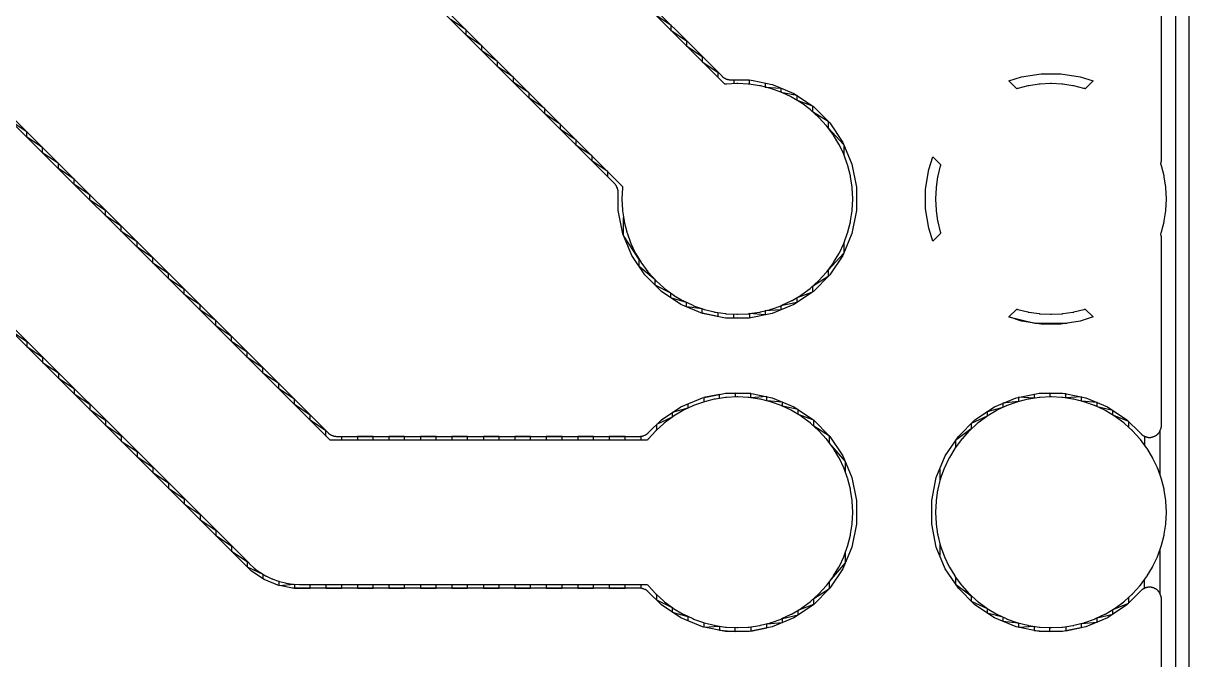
# Model space of a CAD drawing. Header units: metres. Extents: x 141.4 to 191.3, y -114.8 to -61.9.
# Drawn here: x 181.91 to 191.35, y -103.56 to -98.4 of the extents above; entities that cross this region are included whole.
import ezdxf

# ---------------------------------------------------------------- set-up
doc = ezdxf.new("R2010")
doc.units = ezdxf.units.M

msp = doc.modelspace()

# ---------------------------------------------------------------- linework, layer by layer
for points in [[(191.3479, -61.907), (191.3479, -114.8099), (141.392, -114.8099), (141.392, -61.907)], [(191.117, -114.5163), (191.117, -114.8099), (191.2445, -114.8099), (191.2445, -61.907), (191.117, -61.907), (191.117, -62.2006)], [(180.9807, -93.9383), (186.7629, -99.7205), (186.762, -99.7262), (186.7617, -99.7283), (186.7615, -99.7304), (186.7613, -99.7324), (186.7612, -99.7345), (186.7571, -99.8178), (186.757, -99.8199), (186.757, -99.822), (186.757, -99.8241), (186.7571, -99.8262), (186.7612, -99.9095), (186.7613, -99.9116), (186.7615, -99.9136), (186.7617, -99.9157), (186.762, -99.9178), (186.7743, -100.0003), (186.7746, -100.0024), (186.775, -100.0044), (186.7754, -100.0065), (186.7759, -100.0085), (186.7961, -100.0894), (186.7967, -100.0914), (186.7973, -100.0934), (186.7979, -100.0954), (186.7986, -100.0974), (186.8267, -100.1759), (186.8274, -100.1779), (186.8282, -100.1798), (186.829, -100.1817), (186.8299, -100.1836), (186.8655, -100.259), (186.8664, -100.2609), (186.8674, -100.2628), (186.8684, -100.2646), (186.8695, -100.2664), (186.9123, -100.3379), (186.9134, -100.3397), (186.9146, -100.3415), (186.9158, -100.3432), (186.917, -100.3449), (186.9667, -100.4119), (186.9679, -100.4135), (186.9692, -100.4152), (186.9706, -100.4168), (186.972, -100.4183), (187.028, -100.4801), (187.0294, -100.4817), (187.0309, -100.4831), (187.0323, -100.4846), (187.0339, -100.486), (187.0957, -100.542), (187.0972, -100.5434), (187.0988, -100.5448), (187.1005, -100.5461), (187.1021, -100.5473), (187.1691, -100.597), (187.1708, -100.5982), (187.1725, -100.5994), (187.1743, -100.6006), (187.1761, -100.6017), (187.2476, -100.6445), (187.2494, -100.6456), (187.2512, -100.6466), (187.2531, -100.6476), (187.255, -100.6485), (187.3304, -100.6841), (187.3323, -100.685), (187.3342, -100.6858), (187.3361, -100.6866), (187.3381, -100.6873), (187.4166, -100.7154), (187.4166, -100.7154), (187.4168, -100.7155), (187.4187, -100.7161), (187.4207, -100.7168), (187.4226, -100.7173), (187.4246, -100.7179), (187.5055, -100.7381), (187.5075, -100.7386), (187.5096, -100.739), (187.5116, -100.7394), (187.5137, -100.7397), (187.5962, -100.752), (187.5983, -100.7523), (187.6004, -100.7525), (187.6024, -100.7527), (187.6045, -100.7528), (187.6878, -100.7569), (187.6899, -100.757), (187.692, -100.757), (187.6941, -100.757), (187.6962, -100.7569), (187.7795, -100.7528), (187.7816, -100.7527), (187.7836, -100.7525), (187.7857, -100.7523), (187.7878, -100.752), (187.8703, -100.7397), (187.8724, -100.7394), (187.8744, -100.739), (187.8765, -100.7386), (187.8785, -100.7381), (187.9594, -100.7179), (187.9614, -100.7173), (187.9634, -100.7167), (187.9654, -100.7161), (187.9674, -100.7154), (188.0459, -100.6873), (188.0479, -100.6866), (188.0498, -100.6858), (188.0517, -100.685), (188.0536, -100.6841), (188.129, -100.6485), (188.1309, -100.6476), (188.1328, -100.6466), (188.1346, -100.6456), (188.1364, -100.6445), (188.2079, -100.6017), (188.2097, -100.6006), (188.2115, -100.5994), (188.2132, -100.5982), (188.2149, -100.597), (188.2819, -100.5473), (188.2835, -100.5461), (188.2852, -100.5448), (188.2868, -100.5434), (188.2883, -100.542), (188.3501, -100.486), (188.3517, -100.4846), (188.3531, -100.4831), (188.3546, -100.4817), (188.356, -100.4801), (188.412, -100.4183), (188.4134, -100.4168), (188.4148, -100.4152), (188.4161, -100.4135), (188.4173, -100.4119), (188.467, -100.3449), (188.4682, -100.3432), (188.4694, -100.3415), (188.4706, -100.3397), (188.4717, -100.3379), (188.5145, -100.2664), (188.5156, -100.2646), (188.5166, -100.2628), (188.5176, -100.2609), (188.5185, -100.259), (188.5541, -100.1836), (188.555, -100.1817), (188.5558, -100.1798), (188.5566, -100.1779), (188.5573, -100.1759), (188.5854, -100.0974), (188.5854, -100.0974), (188.5861, -100.0956), (188.5867, -100.0935), (188.5873, -100.0915), (188.5879, -100.0894), (188.6081, -100.0085), (188.6086, -100.0065), (188.609, -100.0044), (188.6094, -100.0024), (188.6097, -100.0003), (188.622, -99.9178), (188.6223, -99.9157), (188.6225, -99.9136), (188.6227, -99.9116), (188.6228, -99.9095), (188.6269, -99.8262), (188.627, -99.8241), (188.627, -99.822), (188.627, -99.8199), (188.6269, -99.8178), (188.6228, -99.7345), (188.6227, -99.7324), (188.6225, -99.7304), (188.6223, -99.7283), (188.622, -99.7262), (188.6097, -99.6437), (188.6094, -99.6416), (188.609, -99.6396), (188.6086, -99.6375), (188.6081, -99.6355), (188.5879, -99.5546), (188.5873, -99.5526), (188.5867, -99.5506), (188.5861, -99.5486), (188.5854, -99.5466), (188.5573, -99.4681), (188.5566, -99.4661), (188.5558, -99.4642), (188.555, -99.4623), (188.5541, -99.4604), (188.5185, -99.385), (188.5176, -99.3831), (188.5166, -99.3812), (188.5156, -99.3794), (188.5145, -99.3776), (188.4717, -99.3061), (188.4706, -99.3043), (188.4694, -99.3025), (188.4682, -99.3008), (188.467, -99.2991), (188.4173, -99.2321), (188.4161, -99.2305), (188.4148, -99.2288), (188.4134, -99.2272), (188.412, -99.2257), (188.356, -99.1639), (188.3546, -99.1623), (188.3531, -99.1609), (188.3517, -99.1594), (188.3501, -99.158), (188.2883, -99.102), (188.2868, -99.1006), (188.2852, -99.0992), (188.2835, -99.0979), (188.2819, -99.0967), (188.2149, -99.047), (188.2132, -99.0458), (188.2115, -99.0446), (188.2097, -99.0434), (188.2079, -99.0423), (188.1364, -98.9995), (188.1346, -98.9984), (188.1328, -98.9974), (188.1309, -98.9964), (188.129, -98.9955), (188.0536, -98.9599), (188.0517, -98.959), (188.0498, -98.9582), (188.0479, -98.9574), (188.0459, -98.9567), (187.9674, -98.9286), (187.9674, -98.9286), (187.9656, -98.9279), (187.9635, -98.9273), (187.9615, -98.9267), (187.9594, -98.9261), (187.8785, -98.9059), (187.8765, -98.9054), (187.8744, -98.905), (187.8724, -98.9046), (187.8703, -98.9043), (187.7878, -98.892), (187.7857, -98.8917), (187.7836, -98.8915), (187.7816, -98.8913), (187.7795, -98.8912), (187.6962, -98.8871), (187.6941, -98.887), (187.692, -98.887), (187.6899, -98.887), (187.6878, -98.8871), (187.6045, -98.8912), (187.6024, -98.8913), (187.6004, -98.8915), (187.5983, -98.8917), (187.5962, -98.892), (187.5905, -98.8929), (181.9798, -93.2821)], [(185.9791, -97.2386), (187.5687, -98.8282), (187.5702, -98.8297), (187.5717, -98.8311), (187.5733, -98.8325), (187.5749, -98.8338), (187.5765, -98.8351), (187.5782, -98.8364), (187.5798, -98.8376), (187.5816, -98.8388), (187.5833, -98.8399), (187.5851, -98.841), (187.5869, -98.8421), (187.5887, -98.8431), (187.5906, -98.8441), (187.5924, -98.845), (187.5943, -98.8458), (187.5963, -98.8467), (187.6044, -98.85), (187.6063, -98.8508), (187.6083, -98.8515), (187.6103, -98.8522), (187.6122, -98.8528), (187.6143, -98.8534), (187.6163, -98.854), (187.6183, -98.8544), (187.6203, -98.8549), (187.6224, -98.8552), (187.6245, -98.8556), (187.6265, -98.8559), (187.6286, -98.8561), (187.6307, -98.8563), (187.6328, -98.8564), (187.6348, -98.8565), (187.6369, -98.8565), (187.7871, -98.8565), (187.819, -98.8629), (187.9736, -98.8936), (188.0103, -98.9088), (188.1493, -98.9664), (188.3075, -99.072), (188.442, -99.2065), (188.5476, -99.3647), (188.6204, -99.5404), (188.6575, -99.7269), (188.6575, -99.9171), (188.6204, -100.1036), (188.5476, -100.2793), (188.442, -100.4375), (188.3075, -100.572), (188.1493, -100.6776), (187.9736, -100.7504), (187.7871, -100.7875), (187.5969, -100.7875), (187.4104, -100.7504), (187.2347, -100.6776), (187.0765, -100.572), (186.942, -100.4375), (186.8364, -100.2793), (186.7638, -100.1042), (186.7265, -99.9171), (186.7265, -99.7669), (186.7265, -99.7648), (186.7264, -99.7627), (186.7263, -99.7607), (186.7261, -99.7586), (186.7259, -99.7565), (186.7256, -99.7544), (186.7252, -99.7524), (186.7249, -99.7503), (186.7244, -99.7483), (186.724, -99.7463), (186.7234, -99.7442), (186.7228, -99.7422), (186.7222, -99.7403), (186.7215, -99.7383), (186.7208, -99.7363), (186.72, -99.7344), (186.7167, -99.7263), (186.7158, -99.7243), (186.715, -99.7224), (186.7141, -99.7206), (186.7131, -99.7187), (186.7121, -99.7169), (186.711, -99.7151), (186.7099, -99.7133), (186.7088, -99.7116), (186.7076, -99.7098), (186.7064, -99.7082), (186.7051, -99.7065), (186.7038, -99.7049), (186.7025, -99.7033), (186.7011, -99.7017), (186.6997, -99.7002), (186.6982, -99.6987), (180.9164, -93.9169)], [(175.8622, -94.9018), (183.7362, -102.7758), (183.7377, -102.7773), (183.7392, -102.7787), (183.7756, -102.8117), (183.7771, -102.8131), (183.7787, -102.8144), (183.7804, -102.8157), (183.782, -102.817), (183.8214, -102.8462), (183.8231, -102.8474), (183.8249, -102.8486), (183.8266, -102.8498), (183.8284, -102.8508), (183.8705, -102.8761), (183.8723, -102.8771), (183.8741, -102.8781), (183.876, -102.8791), (183.8778, -102.88), (183.9222, -102.901), (183.9241, -102.9019), (183.926, -102.9027), (183.928, -102.9035), (183.9299, -102.9042), (183.9761, -102.9207), (183.9761, -102.9207), (183.978, -102.9214), (183.98, -102.922), (183.9821, -102.9226), (183.9841, -102.9232), (184.0318, -102.9351), (184.0338, -102.9356), (184.0358, -102.936), (184.0379, -102.9364), (184.0399, -102.9367), (184.0885, -102.9439), (184.0906, -102.9442), (184.0926, -102.9444), (184.0947, -102.9446), (184.0968, -102.9447), (184.1458, -102.9471), (184.1479, -102.9472), (184.15, -102.9473), (186.9632, -102.9473), (186.9667, -102.9519), (186.9679, -102.9535), (186.9692, -102.9552), (186.9706, -102.9568), (186.972, -102.9583), (187.028, -103.0201), (187.0294, -103.0217), (187.0309, -103.0231), (187.0323, -103.0246), (187.0339, -103.026), (187.0957, -103.082), (187.0972, -103.0834), (187.0988, -103.0848), (187.1005, -103.0861), (187.1021, -103.0873), (187.1691, -103.137), (187.1708, -103.1382), (187.1725, -103.1394), (187.1743, -103.1406), (187.1761, -103.1417), (187.2476, -103.1845), (187.2494, -103.1856), (187.2512, -103.1866), (187.2531, -103.1876), (187.255, -103.1885), (187.3304, -103.2241), (187.3323, -103.225), (187.3342, -103.2258), (187.3361, -103.2266), (187.3381, -103.2273), (187.4166, -103.2554), (187.4166, -103.2554), (187.4168, -103.2555), (187.4187, -103.2561), (187.4207, -103.2568), (187.4226, -103.2573), (187.4246, -103.2579), (187.5055, -103.2781), (187.5075, -103.2786), (187.5096, -103.279), (187.5116, -103.2794), (187.5137, -103.2797), (187.5962, -103.292), (187.5983, -103.2923), (187.6004, -103.2925), (187.6024, -103.2927), (187.6045, -103.2928), (187.6878, -103.2969), (187.6899, -103.297), (187.692, -103.297), (187.6941, -103.297), (187.6962, -103.2969), (187.7795, -103.2928), (187.7816, -103.2927), (187.7836, -103.2925), (187.7857, -103.2923), (187.7878, -103.292), (187.8703, -103.2797), (187.8724, -103.2794), (187.8744, -103.279), (187.8765, -103.2786), (187.8785, -103.2781), (187.9594, -103.2579), (187.9614, -103.2573), (187.9634, -103.2567), (187.9654, -103.2561), (187.9674, -103.2554), (188.0459, -103.2273), (188.0479, -103.2266), (188.0498, -103.2258), (188.0517, -103.225), (188.0536, -103.2241), (188.129, -103.1885), (188.1309, -103.1876), (188.1328, -103.1866), (188.1346, -103.1856), (188.1364, -103.1845), (188.2079, -103.1417), (188.2097, -103.1406), (188.2115, -103.1394), (188.2132, -103.1382), (188.2149, -103.137), (188.2819, -103.0873), (188.2835, -103.0861), (188.2852, -103.0848), (188.2868, -103.0834), (188.2883, -103.082), (188.3501, -103.026), (188.3517, -103.0246), (188.3531, -103.0231), (188.3546, -103.0217), (188.356, -103.0201), (188.412, -102.9583), (188.4134, -102.9568), (188.4148, -102.9552), (188.4161, -102.9535), (188.4173, -102.9519), (188.467, -102.8849), (188.4682, -102.8832), (188.4694, -102.8815), (188.4706, -102.8797), (188.4717, -102.8779), (188.5145, -102.8064), (188.5156, -102.8046), (188.5166, -102.8028), (188.5176, -102.8009), (188.5185, -102.799), (188.5541, -102.7236), (188.555, -102.7217), (188.5558, -102.7198), (188.5566, -102.7179), (188.5573, -102.7159), (188.5854, -102.6374), (188.5854, -102.6374), (188.5861, -102.6356), (188.5867, -102.6335), (188.5873, -102.6315), (188.5879, -102.6294), (188.6081, -102.5485), (188.6086, -102.5465), (188.609, -102.5444), (188.6094, -102.5424), (188.6097, -102.5403), (188.622, -102.4578), (188.6223, -102.4557), (188.6225, -102.4536), (188.6227, -102.4516), (188.6228, -102.4495), (188.6269, -102.3662), (188.627, -102.3641), (188.627, -102.362), (188.627, -102.3599), (188.6269, -102.3578), (188.6228, -102.2745), (188.6227, -102.2724), (188.6225, -102.2704), (188.6223, -102.2683), (188.622, -102.2662), (188.6097, -102.1837), (188.6094, -102.1816), (188.609, -102.1796), (188.6086, -102.1775), (188.6081, -102.1755), (188.5879, -102.0946), (188.5873, -102.0926), (188.5867, -102.0906), (188.5861, -102.0886), (188.5854, -102.0866), (188.5573, -102.0081), (188.5566, -102.0061), (188.5558, -102.0042), (188.555, -102.0023), (188.5541, -102.0004), (188.5185, -101.925), (188.5176, -101.9231), (188.5166, -101.9212), (188.5156, -101.9194), (188.5145, -101.9176), (188.4717, -101.8461), (188.4706, -101.8443), (188.4694, -101.8425), (188.4682, -101.8408), (188.467, -101.8391), (188.4173, -101.7721), (188.4161, -101.7705), (188.4148, -101.7688), (188.4134, -101.7672), (188.412, -101.7657), (188.356, -101.7039), (188.3546, -101.7023), (188.3531, -101.7009), (188.3517, -101.6994), (188.3501, -101.698), (188.2883, -101.642), (188.2868, -101.6406), (188.2852, -101.6392), (188.2835, -101.6379), (188.2819, -101.6367), (188.2149, -101.587), (188.2132, -101.5858), (188.2115, -101.5846), (188.2097, -101.5834), (188.2079, -101.5823), (188.1364, -101.5395), (188.1346, -101.5384), (188.1328, -101.5374), (188.1309, -101.5364), (188.129, -101.5355), (188.0536, -101.4999), (188.0517, -101.499), (188.0498, -101.4982), (188.0479, -101.4974), (188.0459, -101.4967), (187.9674, -101.4686), (187.9674, -101.4686), (187.9656, -101.4679), (187.9635, -101.4673), (187.9615, -101.4667), (187.9594, -101.4661), (187.8785, -101.4459), (187.8765, -101.4454), (187.8744, -101.445), (187.8724, -101.4446), (187.8703, -101.4443), (187.7878, -101.432), (187.7857, -101.4317), (187.7836, -101.4315), (187.7816, -101.4313), (187.7795, -101.4312), (187.6962, -101.4271), (187.6941, -101.427), (187.692, -101.427), (187.6899, -101.427), (187.6878, -101.4271), (187.6045, -101.4312), (187.6024, -101.4313), (187.6004, -101.4315), (187.5983, -101.4317), (187.5962, -101.432), (187.5137, -101.4443), (187.5116, -101.4446), (187.5096, -101.445), (187.5075, -101.4454), (187.5055, -101.4459), (187.4246, -101.4661), (187.4226, -101.4667), (187.4206, -101.4673), (187.4186, -101.4679), (187.4166, -101.4686), (187.3381, -101.4967), (187.3361, -101.4974), (187.3342, -101.4982), (187.3323, -101.499), (187.3304, -101.4999), (187.255, -101.5355), (187.2531, -101.5364), (187.2512, -101.5374), (187.2494, -101.5384), (187.2476, -101.5395), (187.1761, -101.5823), (187.1743, -101.5834), (187.1725, -101.5846), (187.1708, -101.5858), (187.1691, -101.587), (187.1021, -101.6367), (187.1005, -101.6379), (187.0988, -101.6392), (187.0972, -101.6406), (187.0957, -101.642), (187.0339, -101.698), (187.0323, -101.6994), (187.0309, -101.7009), (187.0294, -101.7023), (187.028, -101.7039), (186.972, -101.7657), (186.9706, -101.7672), (186.9692, -101.7688), (186.9679, -101.7705), (186.9667, -101.7721), (186.9632, -101.7767), (184.3924, -101.7767), (176.8613, -94.2456)], [(176.9198, -94.2613), (184.3767, -101.7182), (184.3782, -101.7197), (184.3797, -101.7211), (184.3813, -101.7225), (184.3829, -101.7238), (184.3845, -101.7251), (184.3862, -101.7264), (184.3878, -101.7276), (184.3896, -101.7288), (184.3913, -101.7299), (184.3931, -101.731), (184.3949, -101.7321), (184.3967, -101.7331), (184.3986, -101.7341), (184.4004, -101.735), (184.4023, -101.7358), (184.4043, -101.7367), (184.4124, -101.74), (184.4143, -101.7408), (184.4163, -101.7415), (184.4183, -101.7422), (184.4202, -101.7428), (184.4223, -101.7434), (184.4243, -101.744), (184.4263, -101.7444), (184.4283, -101.7449), (184.4304, -101.7452), (184.4325, -101.7456), (184.4345, -101.7459), (184.4366, -101.7461), (184.4387, -101.7463), (184.4408, -101.7464), (184.4428, -101.7465), (184.4449, -101.7465), (186.9021, -101.7465), (186.9042, -101.7465), (186.9063, -101.7464), (186.9084, -101.7463), (186.9104, -101.7461), (186.9125, -101.7459), (186.9146, -101.7456), (186.9166, -101.7452), (186.9187, -101.7449), (186.9207, -101.7444), (186.9228, -101.744), (186.9248, -101.7434), (186.9268, -101.7428), (186.9288, -101.7422), (186.9307, -101.7415), (186.9327, -101.7408), (186.9346, -101.74), (186.9428, -101.7367), (186.9447, -101.7358), (186.9466, -101.735), (186.9485, -101.7341), (186.9503, -101.7331), (186.9521, -101.7321), (186.9539, -101.731), (186.9557, -101.7299), (186.9575, -101.7288), (186.9592, -101.7276), (186.9609, -101.7264), (186.9625, -101.7251), (186.9642, -101.7238), (186.9658, -101.7225), (186.9673, -101.7211), (186.9688, -101.7197), (186.9703, -101.7182), (187.0765, -101.612), (187.2347, -101.5064), (187.4104, -101.4336), (187.5716, -101.4015), (187.5969, -101.3965), (187.7871, -101.3965), (187.819, -101.4029), (187.9736, -101.4336), (188.1493, -101.5064), (188.3075, -101.612), (188.442, -101.7465), (188.5476, -101.9047), (188.6204, -102.0804), (188.6575, -102.2669), (188.6575, -102.4571), (188.6204, -102.6436), (188.5476, -102.8193), (188.442, -102.9775), (188.3075, -103.112), (188.1493, -103.2176), (187.9736, -103.2904), (187.7871, -103.3275), (187.5969, -103.3275), (187.4104, -103.2904), (187.2347, -103.2176), (187.0765, -103.112), (186.9703, -103.0058), (186.9688, -103.0043), (186.9673, -103.0029), (186.9658, -103.0015), (186.9642, -103.0002), (186.9625, -102.9989), (186.9609, -102.9976), (186.9592, -102.9964), (186.9575, -102.9952), (186.9557, -102.9941), (186.9539, -102.993), (186.9521, -102.9919), (186.9503, -102.9909), (186.9485, -102.9899), (186.9466, -102.989), (186.9447, -102.9882), (186.9428, -102.9873), (186.9346, -102.984), (186.9327, -102.9832), (186.9307, -102.9825), (186.9288, -102.9818), (186.9268, -102.9812), (186.9248, -102.9806), (186.9228, -102.98), (186.9207, -102.9796), (186.9187, -102.9791), (186.9166, -102.9788), (186.9146, -102.9784), (186.9125, -102.9781), (186.9104, -102.9779), (186.9084, -102.9777), (186.9063, -102.9776), (186.9042, -102.9775), (186.9021, -102.9775), (184.0894, -102.9775), (183.9705, -102.9538), (183.8585, -102.9074), (183.7576, -102.8401), (176.3197, -95.4022)], [(191.127, -104.1986), (191.127, -103.0654), (191.127, -103.0633), (191.1269, -103.0612), (191.1268, -103.0591), (191.1266, -103.0571), (191.1264, -103.055), (191.1261, -103.0529), (191.1257, -103.0509), (191.1254, -103.0488), (191.1249, -103.0468), (191.1245, -103.0447), (191.1239, -103.0427), (191.1233, -103.0407), (191.1227, -103.0387), (191.122, -103.0368), (191.1213, -103.0348), (191.1205, -103.0329), (191.1172, -103.0247), (191.1163, -103.0228), (191.1155, -103.0209), (191.1146, -103.019), (191.1136, -103.0172), (191.1126, -103.0154), (191.1115, -103.0136), (191.1104, -103.0118), (191.1093, -103.01), (191.1081, -103.0083), (191.1069, -103.0066), (191.1056, -103.005), (191.1043, -103.0033), (191.103, -103.0017), (191.1016, -103.0002), (191.1002, -102.9987), (191.0987, -102.9972), (191.0972, -102.9957), (191.0957, -102.9943), (191.0942, -102.9929), (191.0926, -102.9916), (191.0909, -102.9903), (191.0893, -102.989), (191.0876, -102.9878), (191.0859, -102.9866), (191.0841, -102.9854), (191.0823, -102.9844), (191.0805, -102.9833), (191.0787, -102.9823), (191.0768, -102.9813), (191.075, -102.9804), (191.0731, -102.9796), (191.0712, -102.9787), (191.063, -102.9754), (191.0611, -102.9746), (191.0591, -102.9739), (191.0572, -102.9732), (191.0552, -102.9726), (191.0532, -102.972), (191.0512, -102.9714), (191.0491, -102.971), (191.0471, -102.9705), (191.045, -102.9701), (191.043, -102.9698), (191.0409, -102.9695), (191.0388, -102.9693), (191.0368, -102.9691), (191.0347, -102.969), (191.0326, -102.9689), (191.0305, -102.9689), (191.0284, -102.9689), (191.0263, -102.969), (191.0243, -102.9691), (191.0222, -102.9693), (191.0201, -102.9695), (191.018, -102.9698), (191.016, -102.9701), (191.0139, -102.9705), (191.0119, -102.971), (191.0099, -102.9714), (191.0078, -102.972), (191.0058, -102.9726), (191.0038, -102.9732), (191.0019, -102.9739), (190.9999, -102.9746), (190.998, -102.9754), (190.9898, -102.9787), (190.9879, -102.9796), (190.986, -102.9804), (190.9842, -102.9813), (190.9823, -102.9823), (190.9805, -102.9833), (190.9787, -102.9844), (190.9769, -102.9854), (190.9751, -102.9866), (190.9734, -102.9878), (190.9717, -102.989), (190.9701, -102.9903), (190.9684, -102.9916), (190.9669, -102.9929), (190.9653, -102.9943), (190.9638, -102.9957), (190.9623, -102.9972), (190.8475, -103.112), (190.6893, -103.2176), (190.5136, -103.2904), (190.3271, -103.3275), (190.1369, -103.3275), (189.9504, -103.2904), (189.7747, -103.2176), (189.6165, -103.112), (189.482, -102.9775), (189.3764, -102.8193), (189.3036, -102.6436), (189.2665, -102.4571), (189.2665, -102.2669), (189.3036, -102.0804), (189.3764, -101.9047), (189.482, -101.7465), (189.6165, -101.612), (189.7747, -101.5064), (189.9504, -101.4336), (190.1116, -101.4015), (190.1369, -101.3965), (190.3271, -101.3965), (190.359, -101.4029), (190.5136, -101.4336), (190.6893, -101.5064), (190.8475, -101.612), (190.9537, -101.7182), (190.9623, -101.7268), (190.9638, -101.7283), (190.9653, -101.7297), (190.9668, -101.7311), (190.9684, -101.7324), (190.9701, -101.7337), (190.9717, -101.735), (190.9734, -101.7362), (190.9751, -101.7374), (190.9769, -101.7385), (190.9787, -101.7396), (190.9805, -101.7407), (190.9823, -101.7417), (190.9842, -101.7427), (190.986, -101.7436), (190.9879, -101.7444), (190.9898, -101.7453), (190.998, -101.7486), (190.9999, -101.7494), (191.0019, -101.7501), (191.0038, -101.7508), (191.0058, -101.7514), (191.0078, -101.752), (191.0098, -101.7526), (191.0119, -101.753), (191.0139, -101.7535), (191.016, -101.7539), (191.018, -101.7542), (191.0201, -101.7545), (191.0222, -101.7547), (191.0242, -101.7549), (191.0263, -101.755), (191.0284, -101.7551), (191.0305, -101.7551), (191.0326, -101.7551), (191.0347, -101.755), (191.0368, -101.7549), (191.0388, -101.7547), (191.0409, -101.7545), (191.043, -101.7542), (191.045, -101.7539), (191.0471, -101.7535), (191.0491, -101.753), (191.0512, -101.7526), (191.0532, -101.752), (191.0552, -101.7514), (191.0572, -101.7508), (191.0591, -101.7501), (191.0611, -101.7494), (191.063, -101.7486), (191.0712, -101.7453), (191.0731, -101.7444), (191.075, -101.7436), (191.0768, -101.7427), (191.0787, -101.7417), (191.0805, -101.7407), (191.0823, -101.7396), (191.0841, -101.7385), (191.0859, -101.7374), (191.0876, -101.7362), (191.0893, -101.735), (191.0909, -101.7337), (191.0926, -101.7324), (191.0942, -101.7311), (191.0957, -101.7297), (191.0972, -101.7283), (191.0987, -101.7268), (191.1002, -101.7253), (191.1016, -101.7238), (191.103, -101.7223), (191.1043, -101.7207), (191.1056, -101.719), (191.1069, -101.7174), (191.1081, -101.7157), (191.1093, -101.714), (191.1104, -101.7122), (191.1115, -101.7104), (191.1126, -101.7086), (191.1136, -101.7068), (191.1146, -101.705), (191.1155, -101.7031), (191.1163, -101.7012), (191.1172, -101.6993), (191.1205, -101.6911), (191.1213, -101.6892), (191.122, -101.6872), (191.1227, -101.6853), (191.1233, -101.6833), (191.1239, -101.6813), (191.1245, -101.6793), (191.1249, -101.6772), (191.1254, -101.6752), (191.1257, -101.6731), (191.1261, -101.6711), (191.1264, -101.669), (191.1266, -101.6669), (191.1268, -101.6649), (191.1269, -101.6628), (191.127, -101.6607), (191.127, -101.6586), (191.127, -100.137), (191.127, -100.1349), (191.1269, -100.1329), (191.1268, -100.1308), (191.1266, -100.1287), (191.1264, -100.1266), (191.1261, -100.1246), (191.1257, -100.1225), (191.1254, -100.1204), (191.1249, -100.1184), (191.1245, -100.1164), (191.1239, -100.1144), (191.1233, -100.1124), (191.1227, -100.1104), (191.122, -100.1084), (191.1218, -100.1076), (191.1254, -100.0974), (191.1254, -100.0974), (191.1255, -100.0972), (191.1261, -100.0953), (191.1268, -100.0933), (191.1273, -100.0914), (191.1279, -100.0894), (191.1481, -100.0085), (191.1486, -100.0065), (191.149, -100.0044), (191.1494, -100.0024), (191.1497, -100.0003), (191.162, -99.9178), (191.1623, -99.9157), (191.1625, -99.9136), (191.1627, -99.9116), (191.1628, -99.9095), (191.1669, -99.8262), (191.167, -99.8241), (191.167, -99.822), (191.167, -99.8199), (191.1669, -99.8178), (191.1628, -99.7345), (191.1627, -99.7324), (191.1625, -99.7304), (191.1623, -99.7283), (191.162, -99.7262), (191.1497, -99.6437), (191.1494, -99.6416), (191.149, -99.6396), (191.1486, -99.6375), (191.1481, -99.6355), (191.1279, -99.5546), (191.1273, -99.5526), (191.1267, -99.5506), (191.1261, -99.5486), (191.1254, -99.5466), (191.1218, -99.5364), (191.122, -99.5356), (191.1227, -99.5336), (191.1233, -99.5316), (191.1239, -99.5296), (191.1245, -99.5276), (191.1249, -99.5256), (191.1254, -99.5236), (191.1257, -99.5215), (191.1261, -99.5194), (191.1264, -99.5174), (191.1266, -99.5153), (191.1268, -99.5132), (191.1269, -99.5111), (191.127, -99.5091), (191.127, -99.507), (191.127, -97.9854)], [(187.025, -98.3273), (187.1525, -98.4121), (187.1525, -98.4548), (187.28, -98.5396), (187.28, -98.5823), (187.4075, -98.6671), (187.4075, -98.7098), (187.535, -98.7946), (187.535, -98.8373)], [(186.6425, -99.6429), (186.6425, -99.6002), (186.515, -99.5154), (186.515, -99.4727), (186.3875, -99.3879), (186.3875, -99.3452), (186.26, -99.2604), (186.26, -99.2177), (186.1325, -99.1329), (186.1325, -99.0902), (186.005, -99.0054), (186.005, -98.9627), (185.8775, -98.8779), (185.8775, -98.8352), (185.75, -98.7504), (185.75, -98.7077), (185.6225, -98.6229), (185.6225, -98.5802), (185.495, -98.4954), (185.495, -98.4527), (185.3675, -98.3679)], [(189.8908, -98.8656), (189.9943, -98.832), (190.1521, -98.807), (190.3119, -98.807), (190.4697, -98.832), (190.5732, -98.8656), (190.5095, -98.9293), (190.5074, -98.9286), (190.5074, -98.9286), (190.5056, -98.9279), (190.5035, -98.9273), (190.5015, -98.9267), (190.4994, -98.9261), (190.4185, -98.9059), (190.4165, -98.9054), (190.4144, -98.905), (190.4124, -98.9046), (190.4103, -98.9043), (190.3278, -98.892), (190.3257, -98.8917), (190.3236, -98.8915), (190.3216, -98.8913), (190.3195, -98.8912), (190.2362, -98.8871), (190.2341, -98.887), (190.232, -98.887), (190.2299, -98.887), (190.2278, -98.8871), (190.1445, -98.8912), (190.1424, -98.8913), (190.1404, -98.8915), (190.1383, -98.8917), (190.1362, -98.892), (190.0537, -98.9043), (190.0516, -98.9046), (190.0496, -98.905), (190.0475, -98.9054), (190.0455, -98.9059), (189.9646, -98.9261), (189.9626, -98.9267), (189.9606, -98.9273), (189.9586, -98.9279), (189.9566, -98.9286), (189.9545, -98.9293), (189.8908, -98.8656)], [(187.6625, -98.8565), (187.6625, -98.8883)], [(187.79, -98.8923), (187.79, -98.8571)], [(187.9175, -98.8824), (187.9175, -98.9157), (188.045, -98.9232), (188.045, -98.9563), (188.1725, -98.9819), (188.1725, -99.0211), (188.3, -99.0671), (188.3, -99.1125), (188.4275, -99.1921), (188.4275, -99.2458), (188.555, -99.3825), (188.555, -99.4623)], [(184.3595, -101.7439), (184.3595, -101.7011), (184.232, -101.6164), (184.232, -101.5736), (184.1045, -101.4889), (184.1045, -101.4461), (183.977, -101.3614), (183.977, -101.3186), (183.8495, -101.2339), (183.8495, -101.1911), (183.722, -101.1064), (183.722, -101.0636), (183.5945, -100.9789), (183.5945, -100.9361), (183.467, -100.8514), (183.467, -100.8086), (183.3395, -100.7239), (183.3395, -100.6811), (183.212, -100.5964), (183.212, -100.5536), (183.0845, -100.4689), (183.0845, -100.4261), (182.957, -100.3414), (182.957, -100.2986), (182.8295, -100.2139), (182.8295, -100.1711), (182.702, -100.0864), (182.702, -100.0436), (182.5745, -99.9589), (182.5745, -99.9161), (182.447, -99.8314), (182.447, -99.7886), (182.3195, -99.7039), (182.3195, -99.6611), (182.192, -99.5764), (182.192, -99.5336), (182.0645, -99.4489), (182.0645, -99.4061), (181.937, -99.3214), (181.937, -99.2786), (181.8095, -99.1939)], [(189.2756, -100.1632), (189.242, -100.0597), (189.217, -99.9019), (189.217, -99.7421), (189.242, -99.5843), (189.2756, -99.4808), (189.3393, -99.5445), (189.3386, -99.5466), (189.3386, -99.5466), (189.3385, -99.5468), (189.3379, -99.5487), (189.3372, -99.5507), (189.3367, -99.5526), (189.3361, -99.5546), (189.3159, -99.6355), (189.3154, -99.6375), (189.315, -99.6396), (189.3146, -99.6416), (189.3143, -99.6437), (189.302, -99.7262), (189.3017, -99.7283), (189.3015, -99.7304), (189.3013, -99.7324), (189.3012, -99.7345), (189.2971, -99.8178), (189.297, -99.8199), (189.297, -99.822), (189.297, -99.8241), (189.2971, -99.8262), (189.3012, -99.9095), (189.3013, -99.9116), (189.3015, -99.9136), (189.3017, -99.9157), (189.302, -99.9178), (189.3143, -100.0003), (189.3146, -100.0024), (189.315, -100.0044), (189.3154, -100.0065), (189.3159, -100.0085), (189.3361, -100.0894), (189.3367, -100.0914), (189.3373, -100.0934), (189.3379, -100.0954), (189.3386, -100.0974), (189.3393, -100.0995), (189.2756, -100.1632)], [(187.535, -100.7429), (187.535, -100.7752), (187.4075, -100.7492), (187.4075, -100.7122), (187.28, -100.6964), (187.28, -100.6603), (187.1525, -100.6227), (187.1525, -100.5847), (187.025, -100.5204), (187.025, -100.4768), (186.8975, -100.3708), (186.8975, -100.3132), (186.77, -100.1191), (186.77, -99.9716)], [(188.555, -100.1817), (188.555, -100.2615), (188.4275, -100.3982), (188.4275, -100.4519), (188.3, -100.5315), (188.3, -100.5769), (188.1725, -100.6229), (188.1725, -100.6621), (188.045, -100.6877), (188.045, -100.7208), (187.9175, -100.7283), (187.9175, -100.7616), (187.79, -100.7517), (187.79, -100.7869), (187.6625, -100.7875), (187.6625, -100.7557)], [(189.8908, -100.7784), (189.9545, -100.7147), (189.9566, -100.7154), (189.9566, -100.7154), (189.9584, -100.7161), (189.9605, -100.7167), (189.9625, -100.7173), (189.9646, -100.7179), (190.0455, -100.7381), (190.0475, -100.7386), (190.0496, -100.739), (190.0516, -100.7394), (190.0537, -100.7397), (190.1362, -100.752), (190.1383, -100.7523), (190.1404, -100.7525), (190.1424, -100.7527), (190.1445, -100.7528), (190.2278, -100.7569), (190.2299, -100.757), (190.232, -100.757), (190.2341, -100.757), (190.2362, -100.7569), (190.3195, -100.7528), (190.3216, -100.7527), (190.3236, -100.7525), (190.3257, -100.7523), (190.3278, -100.752), (190.4103, -100.7397), (190.4124, -100.7394), (190.4144, -100.739), (190.4165, -100.7386), (190.4185, -100.7381), (190.4994, -100.7179), (190.5014, -100.7173), (190.5034, -100.7167), (190.5054, -100.7161), (190.5074, -100.7154), (190.5095, -100.7147), (190.5732, -100.7784), (190.4697, -100.812), (190.3119, -100.837), (190.1521, -100.837), (189.9943, -100.812), (189.8908, -100.7784), (190.1017, -100.829), (190.3623, -100.829)], [(181.8095, -100.892), (181.937, -100.9767), (181.937, -101.0195), (182.0645, -101.1042), (182.0645, -101.147), (182.192, -101.2317), (182.192, -101.2745), (182.3195, -101.3592), (182.3195, -101.402), (182.447, -101.4867), (182.447, -101.5295), (182.5745, -101.6142), (182.5745, -101.657), (182.702, -101.7417), (182.702, -101.7845), (182.8295, -101.8692), (182.8295, -101.912), (182.957, -101.9967), (182.957, -102.0395), (183.0845, -102.1242), (183.0845, -102.167), (183.212, -102.2517), (183.212, -102.2945), (183.3395, -102.3792), (183.3395, -102.422), (183.467, -102.5067), (183.467, -102.5495), (183.5945, -102.6342), (183.5945, -102.677), (183.722, -102.7617), (183.722, -102.8045), (183.8495, -102.8635), (183.8495, -102.9015)], [(187.547, -101.4393), (187.547, -101.4064), (187.4195, -101.4318), (187.4195, -101.4676)], [(188.567, -102.0353), (188.567, -101.9516), (188.4395, -101.8021), (188.4395, -101.7441), (188.312, -101.6635), (188.312, -101.6166), (188.1845, -101.5683), (188.1845, -101.5299), (188.057, -101.5015), (188.057, -101.4682), (187.9295, -101.4587), (187.9295, -101.4248), (187.802, -101.4341), (187.802, -101.3995), (187.6745, -101.3965), (187.6745, -101.4278)], [(189.3012, -102.4495), (189.3013, -102.4516), (189.3015, -102.4536), (189.3017, -102.4557), (189.302, -102.4578), (189.3143, -102.5403), (189.3146, -102.5424), (189.315, -102.5444), (189.3154, -102.5465), (189.3159, -102.5485), (189.3361, -102.6294), (189.3367, -102.6314), (189.3373, -102.6334), (189.3379, -102.6354), (189.3386, -102.6374), (189.3667, -102.7159), (189.3674, -102.7179), (189.3682, -102.7198), (189.369, -102.7217), (189.3699, -102.7236), (189.4055, -102.799), (189.4064, -102.8009), (189.4074, -102.8028), (189.4084, -102.8046), (189.4095, -102.8064), (189.4523, -102.8779), (189.4534, -102.8797), (189.4546, -102.8815), (189.4558, -102.8832), (189.457, -102.8849), (189.5067, -102.9519), (189.5079, -102.9535), (189.5092, -102.9552), (189.5106, -102.9568), (189.512, -102.9583), (189.568, -103.0201), (189.5694, -103.0217), (189.5709, -103.0231), (189.5723, -103.0246), (189.5739, -103.026), (189.6357, -103.082), (189.6372, -103.0834), (189.6388, -103.0848), (189.6405, -103.0861), (189.6421, -103.0873), (189.7091, -103.137), (189.7108, -103.1382), (189.7125, -103.1394), (189.7143, -103.1406), (189.7161, -103.1417), (189.7876, -103.1845), (189.7894, -103.1856), (189.7912, -103.1866), (189.7931, -103.1876), (189.795, -103.1885), (189.8704, -103.2241), (189.8723, -103.225), (189.8742, -103.2258), (189.8761, -103.2266), (189.8781, -103.2273), (189.9566, -103.2554), (189.9566, -103.2554), (189.9584, -103.2561), (189.9605, -103.2567), (189.9625, -103.2573), (189.9646, -103.2579), (190.0455, -103.2781), (190.0475, -103.2786), (190.0496, -103.279), (190.0516, -103.2794), (190.0537, -103.2797), (190.1362, -103.292), (190.1383, -103.2923), (190.1404, -103.2925), (190.1424, -103.2927), (190.1445, -103.2928), (190.2278, -103.2969), (190.2299, -103.297), (190.232, -103.297), (190.2341, -103.297), (190.2362, -103.2969), (190.3195, -103.2928), (190.3216, -103.2927), (190.3236, -103.2925), (190.3257, -103.2923), (190.3278, -103.292), (190.4103, -103.2797), (190.4124, -103.2794), (190.4144, -103.279), (190.4165, -103.2786), (190.4185, -103.2781), (190.4994, -103.2579), (190.5014, -103.2573), (190.5034, -103.2567), (190.5054, -103.2561), (190.5074, -103.2554), (190.5859, -103.2273), (190.5879, -103.2266), (190.5898, -103.2258), (190.5917, -103.225), (190.5936, -103.2241), (190.669, -103.1885), (190.6709, -103.1876), (190.6728, -103.1866), (190.6746, -103.1856), (190.6764, -103.1845), (190.7479, -103.1417), (190.7497, -103.1406), (190.7515, -103.1394), (190.7532, -103.1382), (190.7549, -103.137), (190.8219, -103.0873), (190.8235, -103.0861), (190.8252, -103.0848), (190.8268, -103.0834), (190.8283, -103.082), (190.8901, -103.026), (190.8917, -103.0246), (190.8931, -103.0231), (190.8946, -103.0217), (190.896, -103.0201), (190.952, -102.9583), (190.9534, -102.9568), (190.9548, -102.9552), (190.9561, -102.9535), (190.9573, -102.9519), (191.007, -102.8849), (191.0082, -102.8832), (191.0094, -102.8815), (191.0106, -102.8797), (191.0117, -102.8779), (191.0545, -102.8064), (191.0556, -102.8046), (191.0566, -102.8028), (191.0576, -102.8009), (191.0585, -102.799), (191.0941, -102.7236), (191.095, -102.7217), (191.0958, -102.7198), (191.0966, -102.7179), (191.0973, -102.7159), (191.1254, -102.6374), (191.1254, -102.6374), (191.1255, -102.6372), (191.1261, -102.6353), (191.1268, -102.6333), (191.1273, -102.6314), (191.1279, -102.6294), (191.1481, -102.5485), (191.1486, -102.5465), (191.149, -102.5444), (191.1494, -102.5424), (191.1497, -102.5403), (191.162, -102.4578), (191.1623, -102.4557), (191.1625, -102.4536), (191.1627, -102.4516), (191.1628, -102.4495), (191.1669, -102.3662), (191.167, -102.3641), (191.167, -102.362), (191.167, -102.3599), (191.1669, -102.3578), (191.1628, -102.2745), (191.1627, -102.2724), (191.1625, -102.2704), (191.1623, -102.2683), (191.162, -102.2662), (191.1497, -102.1837), (191.1494, -102.1816), (191.149, -102.1796), (191.1486, -102.1775), (191.1481, -102.1755), (191.1279, -102.0946), (191.1273, -102.0926), (191.1267, -102.0906), (191.1261, -102.0886), (191.1254, -102.0866), (191.0973, -102.0081), (191.0966, -102.0061), (191.0958, -102.0042), (191.095, -102.0023), (191.0941, -102.0004), (191.0585, -101.925), (191.0576, -101.9231), (191.0566, -101.9212), (191.0556, -101.9194), (191.0545, -101.9176), (191.0117, -101.8461), (191.0106, -101.8443), (191.0094, -101.8425), (191.0082, -101.8408), (191.007, -101.8391), (190.9573, -101.7721), (190.9561, -101.7705), (190.9548, -101.7688), (190.9534, -101.7672), (190.952, -101.7657), (190.896, -101.7039), (190.8946, -101.7023), (190.8931, -101.7009), (190.8917, -101.6994), (190.8901, -101.698), (190.8283, -101.642), (190.8268, -101.6406), (190.8252, -101.6392), (190.8235, -101.6379), (190.8219, -101.6367), (190.7549, -101.587), (190.7532, -101.5858), (190.7515, -101.5846), (190.7497, -101.5834), (190.7479, -101.5823), (190.6764, -101.5395), (190.6746, -101.5384), (190.6728, -101.5374), (190.6709, -101.5364), (190.669, -101.5355), (190.5936, -101.4999), (190.5917, -101.499), (190.5898, -101.4982), (190.5879, -101.4974), (190.5859, -101.4967), (190.5074, -101.4686), (190.5074, -101.4686), (190.5056, -101.4679), (190.5035, -101.4673), (190.5015, -101.4667), (190.4994, -101.4661), (190.4185, -101.4459), (190.4165, -101.4454), (190.4144, -101.445), (190.4124, -101.4446), (190.4103, -101.4443), (190.3278, -101.432), (190.3257, -101.4317), (190.3236, -101.4315), (190.3216, -101.4313), (190.3195, -101.4312), (190.2362, -101.4271), (190.2341, -101.427), (190.232, -101.427), (190.2299, -101.427), (190.2278, -101.4271), (190.1445, -101.4312), (190.1424, -101.4313), (190.1404, -101.4315), (190.1383, -101.4317), (190.1362, -101.432), (190.0537, -101.4443), (190.0516, -101.4446), (190.0496, -101.445), (190.0475, -101.4454), (190.0455, -101.4459), (189.9646, -101.4661), (189.9626, -101.4667), (189.9606, -101.4673), (189.9586, -101.4679), (189.9566, -101.4686), (189.8781, -101.4967), (189.8761, -101.4974), (189.8742, -101.4982), (189.8723, -101.499), (189.8704, -101.4999), (189.795, -101.5355), (189.7931, -101.5364), (189.7912, -101.5374), (189.7894, -101.5384), (189.7876, -101.5395), (189.7161, -101.5823), (189.7143, -101.5834), (189.7125, -101.5846), (189.7108, -101.5858), (189.7091, -101.587), (189.6421, -101.6367), (189.6405, -101.6379), (189.6388, -101.6392), (189.6372, -101.6406), (189.6357, -101.642), (189.5739, -101.698), (189.5723, -101.6994), (189.5709, -101.7009), (189.5694, -101.7023), (189.568, -101.7039), (189.512, -101.7657), (189.5106, -101.7672), (189.5092, -101.7688), (189.5079, -101.7705), (189.5067, -101.7721), (189.457, -101.8391), (189.4558, -101.8408), (189.4546, -101.8425), (189.4534, -101.8443), (189.4523, -101.8461), (189.4095, -101.9176), (189.4084, -101.9194), (189.4074, -101.9212), (189.4064, -101.9231), (189.4055, -101.925), (189.3699, -102.0004), (189.369, -102.0023), (189.3682, -102.0042), (189.3674, -102.0061), (189.3667, -102.0081), (189.3386, -102.0866), (189.3386, -102.0866), (189.3385, -102.0868), (189.3379, -102.0887), (189.3372, -102.0907), (189.3367, -102.0926), (189.3361, -102.0946), (189.3159, -102.1755), (189.3154, -102.1775), (189.315, -102.1796), (189.3146, -102.1816), (189.3143, -102.1837), (189.302, -102.2662), (189.3017, -102.2683), (189.3015, -102.2704), (189.3013, -102.2724), (189.3012, -102.2745), (189.2971, -102.3578), (189.297, -102.3599), (189.297, -102.362), (189.297, -102.3641), (189.2971, -102.3662), (189.3012, -102.4495)], [(190.097, -101.4044), (190.097, -101.4378), (189.9695, -101.4298), (189.9695, -101.4649), (189.842, -101.4785), (189.842, -101.5133), (189.7145, -101.5466), (189.7145, -101.5833), (189.587, -101.6415), (189.587, -101.686), (189.4595, -101.7802), (189.4595, -101.8357)], [(190.862, -101.6725), (190.862, -101.6266), (190.7345, -101.5743), (190.7345, -101.5366), (190.607, -101.5062), (190.607, -101.4723), (190.4795, -101.4612), (190.4795, -101.4268), (190.352, -101.4356), (190.352, -101.4015), (190.2245, -101.3965), (190.2245, -101.4273)], [(187.292, -101.4826), (187.292, -101.518), (187.1645, -101.5532), (187.1645, -101.5904), (187.037, -101.6515), (187.037, -101.6951)], [(186.9095, -101.7462), (186.9095, -101.7767), (186.782, -101.7767), (186.782, -101.7465), (186.6545, -101.7465), (186.6545, -101.7767), (186.527, -101.7767), (186.527, -101.7465), (186.3995, -101.7465), (186.3995, -101.7767), (186.272, -101.7767), (186.272, -101.7465), (186.1445, -101.7465), (186.1445, -101.7767), (186.017, -101.7767), (186.017, -101.7465), (185.8895, -101.7465), (185.8895, -101.7767), (185.762, -101.7767), (185.762, -101.7465), (185.6345, -101.7465), (185.6345, -101.7767), (185.507, -101.7767), (185.507, -101.7465), (185.3795, -101.7465), (185.3795, -101.7767), (185.252, -101.7767), (185.252, -101.7465), (185.1245, -101.7465), (185.1245, -101.7767), (184.997, -101.7767), (184.997, -101.7465), (184.8695, -101.7465), (184.8695, -101.7767), (184.742, -101.7767), (184.742, -101.7465), (184.6145, -101.7465), (184.6145, -101.7767), (184.487, -101.7767), (184.487, -101.7465)], [(190.9895, -101.7451), (190.9895, -101.8156)], [(191.117, -102.0632), (191.117, -101.6995)], [(189.332, -102.0117), (189.332, -102.111)], [(187.802, -103.2899), (187.802, -103.3245), (187.9295, -103.2992), (187.9295, -103.2653), (188.057, -103.2558), (188.057, -103.2225), (188.1845, -103.1941), (188.1845, -103.1557), (188.312, -103.1074), (188.312, -103.0605), (188.4395, -102.9799), (188.4395, -102.9219), (188.567, -102.7724), (188.567, -102.6887)], [(189.332, -102.613), (189.332, -102.7123)], [(191.117, -103.0245), (191.117, -102.6608)], [(189.4595, -102.8883), (189.4595, -102.9438), (189.587, -103.038), (189.587, -103.0825), (189.7145, -103.1407), (189.7145, -103.1774), (189.842, -103.2107), (189.842, -103.2455), (189.9695, -103.2591), (189.9695, -103.2942), (190.097, -103.2862), (190.097, -103.3196), (190.2245, -103.3275), (190.2245, -103.2967)], [(183.977, -102.9211), (183.977, -102.9552), (184.1045, -102.9451), (184.1045, -102.9775), (184.232, -102.9775), (184.232, -102.9473), (184.3595, -102.9473), (184.3595, -102.9775), (184.487, -102.9775), (184.487, -102.9473), (184.6145, -102.9473), (184.6145, -102.9775), (184.742, -102.9775), (184.742, -102.9473), (184.8695, -102.9473), (184.8695, -102.9775), (184.997, -102.9775), (184.997, -102.9473), (185.1245, -102.9473), (185.1245, -102.9775), (185.252, -102.9775), (185.252, -102.9473), (185.3795, -102.9473), (185.3795, -102.9775), (185.507, -102.9775), (185.507, -102.9473), (185.6345, -102.9473), (185.6345, -102.9775), (185.762, -102.9775), (185.762, -102.9473), (185.8895, -102.9473), (185.8895, -102.9775), (186.017, -102.9775), (186.017, -102.9473), (186.1445, -102.9473), (186.1445, -102.9775), (186.272, -102.9775), (186.272, -102.9473), (186.3995, -102.9473), (186.3995, -102.9775), (186.527, -102.9775), (186.527, -102.9473), (186.6545, -102.9473), (186.6545, -102.9775), (186.782, -102.9775), (186.782, -102.9473), (186.9095, -102.9473), (186.9095, -102.9778)], [(190.9895, -102.9789), (190.9895, -102.9084)], [(187.037, -103.0289), (187.037, -103.0725), (187.1645, -103.1336), (187.1645, -103.1708), (187.292, -103.206), (187.292, -103.2414)], [(190.352, -103.2884), (190.352, -103.3225), (190.4795, -103.2972), (190.4795, -103.2628), (190.607, -103.2517), (190.607, -103.2178), (190.7345, -103.1874), (190.7345, -103.1497), (190.862, -103.0974), (190.862, -103.0515)], [(187.4195, -103.2564), (187.4195, -103.2922), (187.547, -103.2847), (187.547, -103.3176), (187.6745, -103.3275), (187.6745, -103.2962)]]:
    msp.add_lwpolyline(points)

doc.saveas('drawing.dxf')
